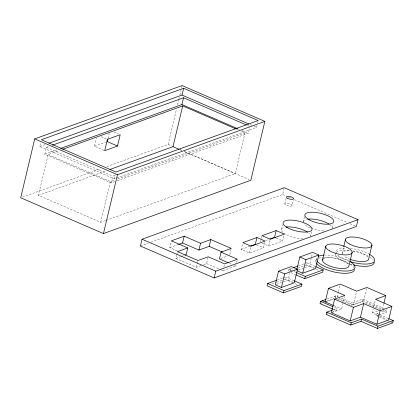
<?xml version="1.0" encoding="UTF-8"?>
<svg xmlns="http://www.w3.org/2000/svg" width="414" height="414" viewBox="0 0 414 414"><rect width="100%" height="100%" fill="white"/><g stroke="black" fill="none" stroke-linecap="round" stroke-linejoin="round"><path stroke-width="0.31" stroke-dasharray="2.07 1.55" d="M257.016 125.478L256.577 127.331L114.321 178.801L39.765 146.535L40.795 142.209M114.807 181.58L111.169 182.895L44.81 154.174L46.425 147.379L49.463 146.282M105.539 220.548L100.69 222.302L38.43 195.351L48.138 154.593L59.047 150.649M104.131 150.437L94.459 146.251L96.405 138.074M108.023 138.467L109.224 133.437M100.69 222.302L110.403 181.544L115.252 179.79M111.169 182.895L112.784 176.105L115.822 175.008M114.321 178.801L115.351 174.48M106.828 166.604L168.084 144.439L176.442 109.368M177.487 104.985L178.827 99.344M178.977 98.718L179.278 97.466M179.873 94.961L181.363 88.7M181.513 88.073L181.963 86.195M177.347 250.91L169.74 247.619L171.215 241.44M201.178 265.54L196.355 267.284L175.872 258.419L176.607 255.329M176.757 254.713L177.347 252.245M196.355 267.284L197.09 264.194M197.24 263.578L197.825 261.11M203.59 264.665L206.607 263.573L208.226 256.783M106.144 220.331L235.261 173.616L244.969 132.858L240.819 131.062M117.234 180.701L248.296 133.277L249.621 127.719M257.606 123.01L257.901 121.773M221.236 269.907L222.991 270.668L223.286 269.431M223.876 266.963L224.611 263.873M229.822 254.61L231.002 249.668M222.991 270.668L235.809 266.031L236.104 264.794M236.689 262.326L237.134 260.473M264.825 242.314L263.506 247.872L249.404 252.97L241.212 249.425L242.537 243.867M249.404 252.97L251.024 246.18M260.587 241.854L261.907 236.296M262.191 243.23L268.629 246.014L270.249 239.225M150.748 242.283L282.669 194.549L283.994 188.991M284.822 203.766L286.146 198.208M281.448 229.666L282.622 224.724M268.629 246.014L282.726 240.917L284.346 234.122M292.015 205.587A3.716 1.263 13.4 0 0 287.005 203.186A3.716 1.263 13.4 0 0 286.234 205.251A3.716 1.263 13.4 0 0 292.015 205.587L293.34 200.029M283.813 279.714L285.008 279.279L285.546 277.018L293.743 280.563M292.481 267.998L288.889 269.297L288.351 271.563L290.147 270.911M283.445 281.846L288.108 280.159L289.722 273.369M290.312 270.896L291.047 267.811M303.234 222.183L304.559 216.625M311.452 231.773L310.422 236.099A14.852 5.056 13.4 0 0 308.735 233.134M305.097 265.503L306.293 265.069L306.831 262.807L315.023 266.352M304.73 267.635L309.387 265.948L311.447 257.306M311.597 256.685L312.332 253.601M315.846 261.017L316.389 258.755M332.204 227.814L333.089 224.109M335.552 254.455L336.09 252.193A19.805 6.743 13.4 0 1 346.451 248.074M342.13 253.404L343.749 246.609M335.412 298.044L335.951 295.782L338.295 296.791M337.172 297.055L338.352 292.113M338.497 291.497L339.966 285.318M332.199 312.228L336.416 310.702L336.96 308.435L334.031 307.172M331.971 312.518L341.617 309.03L344.562 296.678M337.752 299.058L351.796 305.139L352.34 302.872L362.592 299.162L384.244 308.534M339.366 298.685L353.411 304.761L356.501 291.792M351.796 305.139L362.048 301.428L362.592 299.162M353.411 304.761L363.663 301.056L366.902 287.466M379.276 315.96L372.253 312.917L373.138 309.211M373.723 306.743L375.343 299.948M378.717 316.788L376.378 315.773L376.916 313.512L378.722 312.855M383.83 303.653L382.505 309.211L363.663 301.056M378.789 314.904L386.629 312.068L387.168 309.801L381.139 311.985M39.765 146.535L45.24 144.553M44.81 154.174L57.551 149.563M94.459 146.251L105.523 142.245M22.522 197.111L100.762 168.798M38.43 195.351L106.32 170.791M117.674 178.915L244.969 132.858M140.413 246.019L148.316 243.163M169.74 247.619L177.896 244.664M175.872 258.419L180.701 256.675M181.301 256.452L184.318 255.366M241.212 249.425L250.025 246.237M265.726 240.555L268.075 239.706M220.631 258.502L227.866 255.883M298.458 265.835L306.831 262.807M290.742 270.694L294.333 269.4M297.92 268.101L304.497 265.721M298.323 269.954L304.145 267.848M277.173 280.045L282.56 278.099M283.155 277.882L285.546 277.018M271.853 284.04L276.04 282.529M276.635 282.312L283.212 279.931M276.454 284.377L282.86 282.058M327.086 298.991L335.951 295.782M320.032 303.607L321.807 302.965M326.542 301.252L334.227 298.473M325.233 301.935L334.077 298.737M333.337 309.744L336.96 308.435M326.165 314.412L328.576 313.538M372.253 312.917L377.682 310.955M376.378 315.773L378.184 315.121M250.066 124.516L251.841 125.282M254.212 126.306L256.577 127.331M247.546 125.463L249.326 126.229M238.226 128.92L239.411 129.432M241.781 130.457L248.296 133.277M236.668 129.261L237.853 129.779M168.084 144.439L171.629 145.976M179.904 149.557L182.269 150.582M184.634 151.602L249.057 179.49M179.521 149.485L181.891 150.515M184.261 151.54L235.261 173.616M282.669 194.549L286.209 196.081M288.568 197.1L292.108 198.637M294.468 199.657L347.553 222.634M349.913 223.658L355.812 226.21M113.953 132.014L118.502 133.986M101.135 136.651L107.397 139.363M276.288 238.128L282.726 240.917M46.425 147.379L112.784 176.105M309.387 265.948L315.535 268.608M306.293 265.069L313.9 268.365M316.239 269.374L319.168 270.642M48.138 154.593L110.403 181.544M256.483 244.829L263.506 247.872M288.889 269.297L291.818 270.565M294.157 271.579L295.912 272.34M362.048 301.428L380.776 309.532M383.116 310.547L386.629 312.068M290.69 272.578L295.373 274.601M341.219 298.059L352.34 302.872M376.916 313.512L379.255 314.526M379.84 314.78L388.032 318.325M334.16 296.429L337.027 297.671M379.861 316.213L386.883 319.251M379.302 317.041L387.494 320.586M388.078 320.84L390.418 321.854M391.007 322.108L392.762 322.868M288.108 280.159L294.25 282.819M285.008 279.279L292.615 282.576M294.959 283.59L297.299 284.599M334.01 305.734L341.617 309.03M229.372 263.242L232.295 264.51M234.64 265.524L235.809 266.031M333.493 309.434L336.416 310.702M206.607 263.573L220.652 269.654M302.732 238.878A14.852 5.056 13.4 0 1 283.911 233.258M282.715 232.244A14.852 5.056 13.4 0 1 284.754 227.245M323.815 230.976A14.852 5.056 13.4 0 1 311.561 228.399M310.443 227.959A14.852 5.056 13.4 0 1 303.886 223.648M303.239 221.733A14.852 5.056 13.4 0 1 306.438 219.384M329.963 224.786A14.852 5.056 13.4 0 1 331.868 229.092M316.084 262.424A19.805 6.743 13.4 0 1 316.684 259.418M318.78 258.212A19.805 6.743 13.4 0 1 323.655 257.348M324.25 257.322A19.805 6.743 13.4 0 1 349.307 263.558M350.399 264.246A19.805 6.743 13.4 0 1 354.001 267.698M316.627 260.158A19.805 6.743 13.4 0 1 317.222 257.151M324.193 255.086A19.805 6.743 13.4 0 1 349.349 261.006M323.075 259.014A13.533 4.606 13.4 0 1 335.599 258.3A13.533 4.606 13.4 0 1 348.267 264.215M352.174 264.608A19.805 6.743 13.4 0 1 350.316 264.096M348.5 263.521A19.805 6.743 13.4 0 1 336.09 252.778M336.427 252.411A19.805 6.743 13.4 0 1 350.648 250.713M353.158 251.096A19.805 6.743 13.4 0 1 368.212 256.126M369.925 257.151A19.805 6.743 13.4 0 1 373.423 260.271M349.038 261.26A19.805 6.743 13.4 0 1 337.177 254.543M350.575 248.374A19.805 6.743 13.4 0 1 368.755 253.865M350.084 259.304A13.615 4.637 13.4 0 1 344.065 256.168M342.388 254.284A13.615 4.637 13.4 0 1 350.363 250.62M352.795 250.868A13.615 4.637 13.4 0 1 367.896 257.053"/><path stroke-width="0.62" d="M34.724 138.892L20.7 197.768L103.443 233.584L250.827 180.256L264.856 121.385L182.108 85.569L34.724 138.892L117.472 174.713L264.856 121.385M107.873 139.099L107.273 141.614L117.514 146.044L120.21 134.726L107.397 139.363L104.701 150.686L117.514 146.044M103.443 233.584L117.472 174.713M142.028 239.23L140.413 246.019L214.141 277.939L356.402 226.463L358.022 219.674L284.289 187.754L142.028 239.23L215.761 271.144L358.022 219.674M48.888 143.234L182.025 95.06L183.645 88.27L258.196 120.541L115.936 172.012L41.384 139.741L183.645 88.27M60.584 148.466L181.937 104.556L183.557 97.761L246.361 124.945M109.953 169.471L172.995 146.665L182.709 105.906L236.073 129.008M178.481 244.457L182.558 242.982L184.173 236.187L200.562 243.277L210.814 239.571L231.297 248.436L221.04 252.147L219.425 258.936L228.202 262.735M184.173 236.187L171.36 240.824L187.744 247.914L186.124 254.708L184.918 255.143M182.558 242.982L198.943 250.072L200.562 243.277M198.943 250.072L209.194 246.361L210.814 239.571M214.141 277.939L215.761 271.144M256.928 237.532L242.832 242.635L251.024 246.18L265.12 241.077L256.928 237.532L255.309 244.327L250.61 246.025M269.835 239.069L274.534 237.367L276.154 230.577L284.346 234.122L270.249 239.225L262.057 235.675L276.154 230.577M276.578 280.262L267.604 283.507L267.066 285.774L283.45 292.869L301.392 286.374L301.935 284.107L294.328 280.816M278.524 271.211L275.289 284.796L281.432 287.456L294.25 282.819L297.485 269.235L291.342 266.575L278.524 271.211L284.672 273.871L297.485 269.235M281.432 287.456L284.672 273.871M283.45 292.869L283.988 290.602L301.935 284.107M296.869 269.354L299.808 257.001L312.627 252.364L318.77 255.024L315.535 268.608L302.717 273.245L297.133 270.828M302.717 273.245L305.956 259.661L318.77 255.024M304.735 278.653L305.273 276.392L323.22 269.897L322.677 272.164L304.735 278.653L295.958 274.855M322.501 260.111L325.74 246.527M325.906 299.415L320.571 301.345L320.032 303.607L332.908 309.18M325.233 301.935L328.473 288.351L340.261 284.082L356.645 291.177L366.902 287.466L385.744 295.622L383.98 303.032M332.131 310.184L326.703 312.146L326.165 314.412L350.746 325.052L360.998 321.342L377.382 328.431L392.762 322.868L393.3 320.602L388.617 318.578M343.749 246.609L345.364 239.82M328.473 288.351L344.857 295.441L334.605 299.151L331.366 312.741L350.208 320.897L360.465 317.186L376.849 324.276L388.637 320.012L391.877 306.427L375.488 299.332L385.744 295.622M352.143 252.385L348.904 265.974A13.533 4.606 13.4 0 1 333.513 267.237A13.533 4.606 13.4 0 1 323.075 259.014M350.208 320.897L353.447 307.307L363.699 303.602L380.083 310.691L391.877 306.427M350.746 325.052L351.284 322.785L361.536 319.075L377.92 326.17L393.3 320.602M371.938 245.15L368.698 258.74A13.615 4.637 13.4 0 1 350.084 259.304M360.465 317.186L363.699 303.602M360.998 321.342L361.536 319.075M376.849 324.276L380.083 310.691M377.382 328.431L377.92 326.17M52.495 145.185L183.557 97.761M62.685 149.33L182.709 105.906M187.744 247.914L177.492 251.624L197.975 260.489L208.226 256.783L224.611 263.873L237.429 259.236L221.04 252.147M293.676 267.568L297.863 266.052M182.025 95.06L248.886 124.003M181.937 104.556L237.636 128.661M172.995 146.665L178.926 149.231M274.534 237.367L275.703 237.874M299.808 257.001L305.956 259.661M315.613 266.606L323.22 269.897M296.496 272.593L305.273 276.392M334.605 299.151L353.447 307.307M209.194 246.361L222.07 251.935M322.366 300.693L333.425 305.48M320.571 301.345L332.861 306.665M267.604 283.507L283.988 290.602M326.703 312.146L351.284 322.785M286.053 227.022A14.852 5.056 13.4 0 1 307.514 232.192M307.581 219.177A14.852 5.056 13.4 0 1 329.089 224.165M354.482 269.592A19.805 6.743 13.4 0 1 337.006 272.567A19.805 6.743 13.4 0 1 316.327 262.916M349.846 261.296A19.805 6.743 13.4 0 1 345.209 271.046A19.805 6.743 13.4 0 1 317.119 261.053M318.123 256.494A19.805 6.743 13.4 0 1 323.619 255.122M374.199 262.217A19.805 6.743 13.4 0 1 353.442 264.924M369.345 254.201A19.805 6.743 13.4 0 1 372.17 263.019A19.805 6.743 13.4 0 1 350.855 261.829M309.522 219.963A14.852 5.056 13.4 0 0 333.482 222.297A14.852 5.056 13.4 0 0 315.013 212.356A14.852 5.056 13.4 0 0 309.522 219.963M286.943 227.4A14.852 5.056 13.4 0 0 311.411 230.505A14.852 5.056 13.4 0 0 294.297 220.362A14.852 5.056 13.4 0 0 286.943 227.4M287.854 198.461A3.716 1.263 13.4 0 0 293.635 198.798A3.716 1.263 13.4 0 0 288.625 196.396A3.716 1.263 13.4 0 0 287.854 198.461M329.275 250.651A13.533 4.606 13.4 0 0 351.569 253.482A13.533 4.606 13.4 0 0 335.977 244.234A13.533 4.606 13.4 0 0 329.275 250.651M349.478 244.001A13.615 4.637 13.4 0 0 371.565 246.309A13.615 4.637 13.4 0 0 354.907 237.144A13.615 4.637 13.4 0 0 349.478 244.001"/></g></svg>
